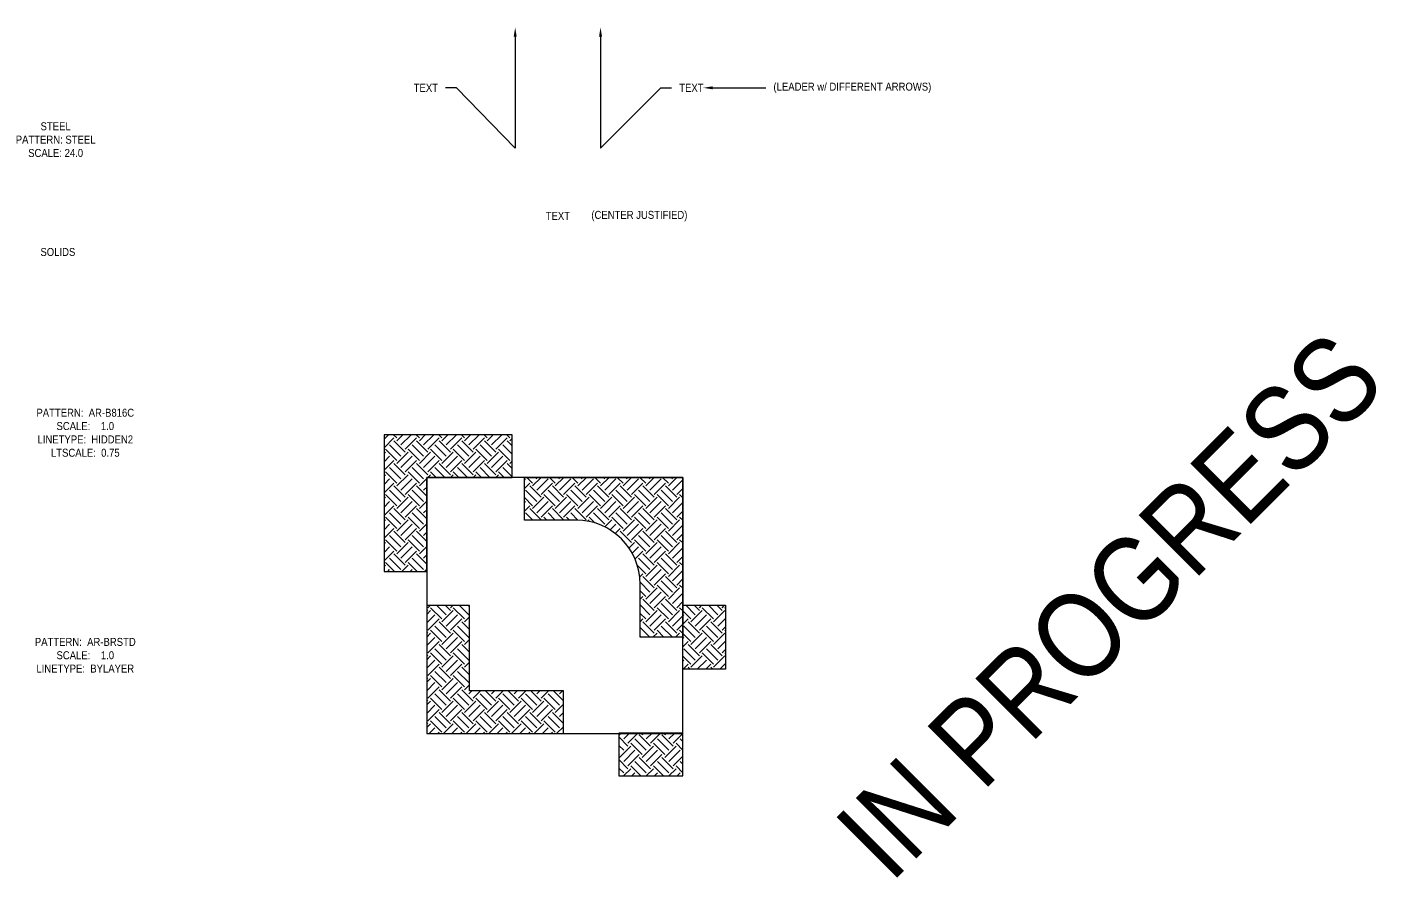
# Model space of a CAD drawing. Header units: inches. Extents: x -16404 to 14624, y -1591 to 16152.
# Drawn here: x 3114.2 to 3500.2, y -582.7 to -343.7 of the extents above; entities that cross this region are included whole.
import ezdxf
from ezdxf import colors
from ezdxf.entities.mleader import LeaderData, LeaderLine
from ezdxf.math import Vec2, Vec3

# ---------------------------------------------------------------- set-up
doc = ezdxf.new("R2010")
doc.units = ezdxf.units.IN
doc.header["$LTSCALE"] = 24
doc.header["$MEASUREMENT"] = 0
doc.layers.add('S-ANNO-NONPLOT', color=253, linetype='CONTINUOUS', plot=False)
for name, color, linetype in [('S-ANNO-NOTE', 4, 'CONTINUOUS'), ('S-FNDN-WALL', 4, 'CONTINUOUS'), ('S-ROOM-NAME', 252, 'CONTINUOUS')]:
    doc.layers.add(name, color=color, linetype=linetype)
doc.layers.add('S-HATCH-SOIL', color=7, linetype='CONTINUOUS', true_color=0x8f8f8f, transparency=0.8)
doc.styles.add('Arial', font='arial.ttf', dxfattribs={"width": 0.85})
pattern_1 = [(45, (-4467.2913, -3529.729), (4e-16, 6.363961), [4.5, -4.5]), (45, (-4468.4846, -3528.5355), (4e-16, 6.363961), [4.5, -4.5]), (45, (-4469.678, -3527.3423), (4e-16, 6.363961), [4.5, -4.5]), (135, (-4469.678, -3526.547), (-6.363961, 1e-15), [4.5, -4.5]), (135, (-4468.4846, -3525.3536), (-6.363961, 1e-15), [4.5, -4.5]), (135, (-4467.2913, -3524.1603), (-6.363961, 1e-15), [4.5, -4.5])]

msp = doc.modelspace()

# ---------------------------------------------------------------- hatches: boundary and pattern name
at = {"layer": 'S-HATCH-SOIL'}
h = msp.add_hatch(dxfattribs=at)
h.set_pattern_fill('EARTH', color=256, scale=18, angle=45, style=0)
h.set_pattern_definition(pattern_1)
h.paths.add_polyline_path([(3226.44103, -470.22532), (3250.44103, -470.22532), (3250.44103, -458.22532), (3214.44103, -458.22532), (3214.44103, -496.65598), (3226.44103, -496.65598)])
h = msp.add_hatch(dxfattribs=at)
h.set_pattern_fill('EARTH', color=256, scale=18, angle=45, style=0)
h.set_pattern_definition(pattern_1)
edge = h.paths.add_edge_path()
edge.add_line((3298.44103, -515.15595), (3286.44103, -515.15595))
edge.add_line((3286.44103, -515.15595), (3286.44103, -500.22532))
edge.add_arc((3268.44103, -500.22532), 18, 0, 90)
edge.add_line((3268.44103, -482.22532), (3253.87455, -482.22532))
edge.add_line((3253.87455, -482.22532), (3253.87455, -470.22532))
edge.add_line((3253.87455, -470.22532), (3298.44103, -470.22532))
edge.add_line((3298.44103, -470.22532), (3298.44103, -515.15595))
h = msp.add_hatch(dxfattribs=at)
h.set_pattern_fill('EARTH', color=256, scale=18, angle=45, style=0)
h.set_pattern_definition(pattern_1)
h.paths.add_polyline_path([(3238.44103, -530.22532), (3238.44103, -506.22532), (3226.44103, -506.22532), (3226.44103, -542.22532), (3264.87169, -542.22532), (3264.87169, -530.22532)])
h = msp.add_hatch(dxfattribs=at)
h.set_pattern_fill('EARTH', color=256, scale=18, angle=45, style=0)
h.set_pattern_definition(pattern_1)
h.paths.add_polyline_path([(3298.44103, -506.15595), (3310.44103, -506.15595), (3310.44103, -524.15595), (3298.44103, -524.15595)])
h = msp.add_hatch(dxfattribs=at)
h.set_pattern_fill('EARTH', color=256, scale=18, angle=45, style=0)
h.set_pattern_definition([(45, (-4449.222, -3529.6455), (4e-16, 6.363961), [4.5, -4.5]), (45, (-4450.415, -3528.4522), (4e-16, 6.363961), [4.5, -4.5]), (45, (-4451.6085, -3527.259), (4e-16, 6.363961), [4.5, -4.5]), (135, (-4451.6085, -3526.4635), (-6.363961, 1e-15), [4.5, -4.5]), (135, (-4450.415, -3525.2703), (-6.363961, 1e-15), [4.5, -4.5]), (135, (-4449.222, -3524.077), (-6.363961, 1e-15), [4.5, -4.5])])
h.paths.add_polyline_path([(3280.44103, -542.14201), (3280.44103, -554.14201), (3298.44103, -554.14201), (3298.44103, -542.14201)])

# ---------------------------------------------------------------- linework, layer by layer
at = {"layer": 'S-ANNO-NONPLOT', "linetype": 'ByBlock'}
for p, q in [((3253.87455, -470.22532), (3298.44103, -470.22532)), ((3298.44103, -470.22532), (3298.44103, -515.15595))]:
    msp.add_line(p, q, dxfattribs=at)
for points in [[(3226.44103, -470.22532), (3250.44103, -470.22532), (3250.44103, -458.22532), (3214.44103, -458.22532), (3214.44103, -496.65598), (3226.44103, -496.65598), (3226.44103, -470.22532)], [(3238.44103, -530.22532), (3238.44103, -506.22532), (3226.44103, -506.22532), (3226.44103, -542.22532), (3264.87169, -542.22532), (3264.87169, -530.22532), (3238.44103, -530.22532)]]:
    msp.add_lwpolyline(points, dxfattribs=at)
msp.add_lwpolyline([(3298.44103, -515.15595), (3286.44103, -515.15595), (3286.44103, -500.22532, 0.414213562), (3268.44103, -482.22532), (3253.87455, -482.22532), (3253.87455, -470.22532), (3298.44103, -470.22532), (3298.44103, -515.15595)], format="xyb", dxfattribs=at)
for points in [[(3298.44103, -506.15595), (3310.44103, -506.15595), (3310.44103, -524.15595), (3298.44103, -524.15595)], [(3280.44103, -542.14201), (3280.44103, -554.14201), (3298.44103, -554.14201), (3298.44103, -542.14201)]]:
    msp.add_lwpolyline(points, close=True, dxfattribs=at)
at = {"layer": 'S-FNDN-WALL', "linetype": 'Continuous'}
msp.add_lwpolyline([(3226.44103, -470.22532), (3226.44103, -542.22532), (3298.44103, -542.22532), (3298.44103, -470.22532)], close=True, dxfattribs=at)

# ---------------------------------------------------------------- texts
at = {"layer": 'S-ANNO-NOTE', "char_height": 2.25, "attachment_point": 5, "style": 'Arial'}
for s, insert, width in [('STEEL\\PPATTERN:^ISTEEL \\PSCALE:^I24.0', (3122.10113, -375.28433), 58.8453495), ('TEXT', (3263.29703, -396.70998), 17.834573), ('SOLIDS', (3122.73279, -406.86367), 58.8453495), ('PATTERN:  AR-B816C\\PSCALE:    1.0\\PLINETYPE:  HIDDEN2\\PLTSCALE:  0.75', (3130.44103, -457.67964), 58.8453495), ('PATTERN:  AR-BRSTD\\PSCALE:    1.0\\PLINETYPE:  BYLAYER', (3130.44103, -520.21612), 58.8453495)]:
    msp.add_mtext(s, dxfattribs=dict(at, insert=insert, width=width))
at = {"layer": 'S-ANNO-NOTE', "color": 191, "insert": (3272.71247, -396.76357), "char_height": 2.25, "width": 31.4422913, "attachment_point": 4, "style": 'Arial'}
msp.add_mtext('(CENTER JUSTIFIED)', dxfattribs=at)
at = {"layer": 'S-ROOM-NAME', "ltscale": 0.25, "insert": (3418.44103, -506.22532), "char_height": 24, "width": 258.4002337, "attachment_point": 5, "rotation": 45, "style": 'Arial'}
msp.add_mtext('{\\fArial|b0|i0|c0|p34;IN PROGRESS}', dxfattribs=at)

# ---------------------------------------------------------------- leaders
at = {"layer": 'S-ANNO-NOTE'}
ml = msp.add_multileader_mtext('Standard', dxfattribs=at)
ml.set_content('TEXT', color=4, style='Arial')
ml.set_leader_properties(color=2)
ml.build(insert=Vec2(0, 0))
ml.multileader.update_dxf_attribs({"dogleg_length": 0.36, "arrow_head_size": 2.625, "scale": 24})
ctx = ml.context
ctx.base_point, ctx.scale, ctx.char_height, ctx.arrow_head_size, ctx.landing_gap_size, ctx.plane_origin = Vec3(3220.72254, -360.70998), 24, 2.25, 2.625, 2.16, Vec3(3278.03326, -62.37516)
ctx.text_align_type = 2
notes = []
notes.append((ctx, [(0, (1, 1, 0), (3234.75456, -360.70998), (-1, 0), 3, [(1, [(3251.29703, -343.73942), (3251.29703, -377.68054)], 0, [])])]))
ctx.mtext.insert, ctx.mtext.width, ctx.mtext.alignment, ctx.mtext.flow_direction = Vec3(3229.59456, -359.58498), 48, 3, 5
ml = msp.add_multileader_mtext('Standard', dxfattribs=at)
ml.set_content('TEXT', color=4, style='Arial')
ml.set_leader_properties(color=2)
ml.build(insert=Vec2(0, 0))
ml.multileader.update_dxf_attribs({"dogleg_length": 0.36, "arrow_head_size": 2.625, "scale": 24})
ctx = ml.context
ctx.base_point, ctx.scale, ctx.char_height, ctx.arrow_head_size, ctx.landing_gap_size, ctx.plane_origin = Vec3(3295.2676, -360.70998), 24, 2.25, 2.625, 2.16, Vec3(3248.56081, -62.37516)
notes.append((ctx, [(0, (1, 1, 0), (3292.2676, -360.70998), (1, 0), 3, [(1, [(3275.29703, -343.73942), (3275.29703, -377.68054)], 0, [])])]))
ctx.mtext.insert, ctx.mtext.width, ctx.mtext.flow_direction = Vec3(3297.4276, -359.58498), 48, 5
at = {"layer": 'S-ANNO-NOTE', "color": 191}
ml = msp.add_multileader_mtext('Standard', dxfattribs=at)
ml.set_content('(LEADER w/ DIFFERENT ARROWS)', color=191, style='Arial')
ml.set_leader_properties(color=191)
ml.build(insert=Vec2(0, 0))
ml.multileader.update_dxf_attribs({"text_right_attachment_type": 3, "dogleg_length": 0.36, "arrow_head_size": 2.625, "scale": 24})
ctx = ml.context
ctx.base_point, ctx.scale, ctx.char_height, ctx.arrow_head_size, ctx.landing_gap_size, ctx.plane_origin = Vec3(3321.74972, -360.70998), 24, 2.25, 2.625, 2.16, Vec3(3274.17787, -63.60176)
ctx.right_attachment = 3
notes.append((ctx, [(0, (1, 1, 0), (3318.74972, -360.70998), (1, 0), 3, [(0, [(3304.21894, -360.70998)], 0, [])])]))
ctx.mtext.insert, ctx.mtext.width, ctx.mtext.defined_height, ctx.mtext.flow_direction = Vec3(3323.90972, -359.25423), 59.9425078, 9.16283, 5
for ctx, leaders in notes:
    for number, flags, end, landing, length, lines in leaders:
        leader = LeaderData()
        leader.index, (leader.has_last_leader_line, leader.has_dogleg_vector, leader.attachment_direction) = number, flags
        leader.last_leader_point, leader.dogleg_vector, leader.dogleg_length = Vec3(end), Vec3(landing), length
        for number, points, colour, breaks in lines:
            line = LeaderLine()
            line.index, line.vertices, line.color, line.breaks = number, Vec3.list(points), colors.encode_raw_color(colour), breaks
            leader.lines.append(line)
        ctx.leaders.append(leader)

doc.saveas('drawing.dxf')
